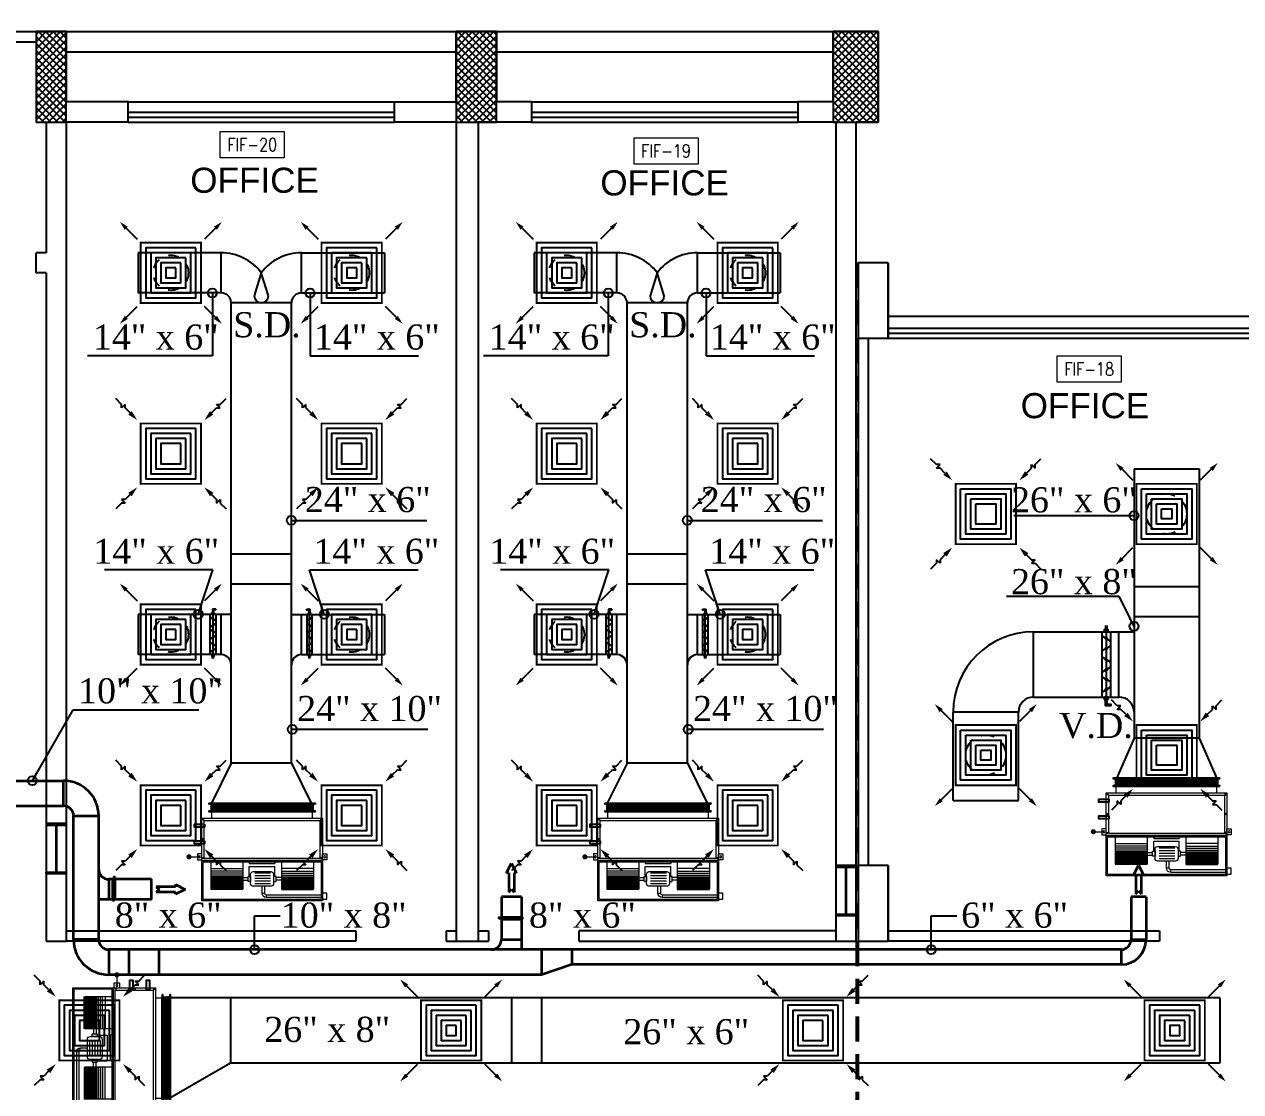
# Model space of a CAD drawing. Extents: x -432 to -365, y -145 to 173.
# Drawn here: x -423.26 to -411.16, y 74.25 to 84.88 of the extents above; entities that cross this region are included whole.
import ezdxf
from ezdxf.enums import TextEntityAlignment as Align

# ---------------------------------------------------------------- set-up
doc = ezdxf.new("R2010")
doc.units = 0
doc.header["$MEASUREMENT"] = 0
for name, pattern in [('DASHDOT', [1, 0.5, -0.25, 0, -0.25]), ('HIDDEN', [0.375, 0.25, -0.125]), ('HIDDEN-Z', [3, 2, -1])]:
    doc.linetypes.add(name, pattern=pattern)
for name, color, linetype in [('01_AC-EQUIP', 206, 'Continuous'), ('03_AC-S.DUCT', 5, 'Continuous'), ('12-AC-FL.CONN.', 2, 'Continuous'), ('A.C.VOLUM DAMPER', 2, 'Continuous'), ('COL', 2, 'Continuous'), ('COLHATCH', 5, 'Continuous'), ('column', 6, 'Continuous'), ('elev', 2, 'Continuous'), ('FASEL', 253, 'Continuous'), ('M-CH-WP-R', 40, 'HIDDEN-Z'), ('M-CH-WP-S', 142, 'Continuous'), ('M-DIFUSER', 195, 'Continuous'), ('M-DUCT-RA', 30, 'Continuous'), ('M-DUCT-SA', 5, 'Continuous'), ('M-EQBMNT', 21, 'Continuous'), ('Ties', 5, 'Continuous'), ('WALL', 4, 'Continuous'), ('WIN', 5, 'Continuous'), ('ZONE TEXT', 73, 'Continuous')]:
    doc.layers.add(name, color=color, linetype=linetype)
for name, color, linetype, lineweight in [('04-AC_F.A.DUCT', 4, 'Continuous', 35), ('A-SYMB-RMNU', 4, 'Continuous', 9), ('AC-TEXT', 15, 'Continuous', 30)]:
    doc.layers.add(name, color=color, linetype=linetype, lineweight=lineweight)
doc.styles.add('AC', font='romans.shx', dxfattribs={"height": 0.2})
doc.styles.add('ARABY', font='sosa.shx')
doc.styles.add('ROMANS-TITLE', font='ROMANS.shx', dxfattribs={"width": 0.8})
doc.dimstyles.new('IHAB', dxfattribs={"dimscale": 0, "dimtxt": 0.15, "dimasz": 0.09, "dimexe": 0.18, "dimexo": 0.0625, "dimgap": 0, "dimtad": 0, "dimtih": 1, "dimtoh": 1, "dimzin": 0, "dimdsep": 46, "dimtxsty": 'ARABY', "dimcen": 0.03, "dimse1": 1, "dimse2": 1, "dimclrd": 36, "dimclrt": 42, "dimadec": 0, "dimazin": 0, "dimtfac": 1, "dimtmove": 1, "dimatfit": 3, "dimldrblk": 'ORIGIN', "dimfxl": 1, "dimtolj": 1, "dimtzin": 0, "dimarcsym": 0})
pattern_1 = [(45, (866.5167, 342.899202), (-0.01347038418, 0.01347038418), []), (45, (866.52568, 342.899202), (-0.01347038418, 0.01347038418), [])]
pattern_2 = [(45, (858.6567, 343.319202), (-0.01347038418, 0.01347038418), []), (45, (858.66568, 343.319202), (-0.01347038418, 0.01347038418), [])]

# ---------------------------------------------------------------- blocks, each defined once
blk = doc.blocks.new('*U251')
at = {"layer": 'M-DIFUSER', "ltscale": 5, "const_width": 18}
blk.add_lwpolyline([(-300, 300), (300, 300), (300, -300), (-300, -300)], close=True, dxfattribs=at)
at = {"layer": 'M-DIFUSER', "color": 21}
for points in [[(250, 250), (-250, 250), (-250, -250), (250, -250)], [(200, 200), (-200, 200), (-200, -200), (200, -200)], [(150, 150), (-150, 150), (-150, -150), (150, -150)], [(100, 100), (-100, 100), (-100, -100), (100, -100)], [(50, 50), (-50, 50), (-50, -50), (50, -50)]]:
    blk.add_lwpolyline(points, close=True, dxfattribs=at)
at = {"layer": 'M-DUCT-SA', "color": 5, "extrusion": (-5.07059e-20, -1.19855e-17, -1)}
blk.add_line((-461, 461), (-335, 335), dxfattribs=at)
at = {"layer": 'M-DUCT-SA', "color": 5, "extrusion": (-1.19855e-17, 5.07059e-20, -1)}
blk.add_line((461, 461), (335, 335), dxfattribs=at)
at = {"layer": 'M-DUCT-SA', "color": 5, "extrusion": (1.19855e-17, -5.07059e-20, -1)}
blk.add_line((-461, -461), (-335, -335), dxfattribs=at)
at = {"layer": 'M-DUCT-SA', "color": 5, "extrusion": (5.07059e-20, 1.19855e-17, -1)}
blk.add_line((461, -461), (335, -335), dxfattribs=at)
at = {"layer": 'M-DUCT-SA', "color": 5, "extrusion": (-5.07059e-20, -1.19855e-17, -1)}
blk.add_solid([(460, 428), (429, 459), (507, 507)], dxfattribs=at)
at = {"layer": 'M-DUCT-SA', "color": 5, "extrusion": (5.07059e-20, -1.19855e-17, -1)}
blk.add_solid([(-460, 428), (-429, 459), (-507, 507)], dxfattribs=at)
at = {"layer": 'M-DUCT-SA', "color": 5, "extrusion": (1.19855e-17, -5.07059e-20, -1)}
blk.add_solid([(428, -460), (459, -429), (507, -507)], dxfattribs=at)
at = {"layer": 'M-DUCT-SA', "color": 5, "extrusion": (-1.19855e-17, -5.07059e-20, -1)}
blk.add_solid([(-428, -460), (-459, -429), (-507, -507)], dxfattribs=at)
blk = doc.blocks.new('*U254')
at = {"layer": 'M-DIFUSER', "ltscale": 5, "const_width": 18}
blk.add_lwpolyline([(-300, 300), (300, 300), (300, -300), (-300, -300)], close=True, dxfattribs=at)
at = {"layer": 'M-DIFUSER', "color": 21}
for points in [[(250, 250), (-250, 250), (-250, -250), (250, -250)], [(200, 200), (-200, 200), (-200, -200), (200, -200)], [(150, 150), (-150, 150), (-150, -150), (150, -150)], [(100, 100), (-100, 100), (-100, -100), (100, -100)]]:
    blk.add_lwpolyline(points, close=True, dxfattribs=at)
at = {"layer": 'M-DUCT-RA', "color": 30}
for p, q in [((-491, 491), (-549, 549)), ((-491, 455), (-491, 491)), ((-455, 491), (-491, 455)), ((-455, 455), (-455, 491)), ((455, 491), (491, 491)), ((491, 455), (455, 491)), ((491, 491), (549, 549)), ((-406, 406), (-455, 455)), ((406, 406), (455, 455)), ((455, 455), (491, 455)), ((-491, -455), (-455, -491)), ((-455, -455), (-491, -455)), ((-406, -406), (-455, -455)), ((406, -406), (455, -455)), ((455, -491), (491, -455)), ((455, -455), (455, -491)), ((491, -455), (491, -491)), ((-491, -491), (-549, -549)), ((-455, -491), (-491, -491)), ((491, -491), (549, -549))]:
    blk.add_line(p, q, dxfattribs=at)
for points in [[(-389, 424), (-424, 389), (-335, 335)], [(424, 389), (389, 424), (335, 335)], [(-424, -389), (-389, -424), (-335, -335)], [(389, -424), (424, -389), (335, -335)]]:
    blk.add_solid(points, dxfattribs=at)
blk = doc.blocks.new('A$C069E27EC')
at = {"layer": '01_AC-EQUIP', "color": 2, "linetype": 'Continuous'}
for p, q in [((0, 0), (0, -130)), ((1, 0.3), (0.5, -1.3)), ((1, 0.3), (1.5, -1.3)), ((2, 0.3), (1.5, -1.3)), ((2, 0.3), (2.5, -1.3)), ((3, 0.3), (2.5, -1.3)), ((3, 0.3), (3.6, -1.3)), ((4.1, 0.3), (3.6, -1.3)), ((4.1, 0.3), (4.6, -1.3)), ((5.1, 0.3), (4.6, -1.3)), ((5.1, 0.3), (5.6, -1.3)), ((6.1, 0.3), (5.6, -1.3)), ((6.1, 0.3), (6.6, -1.3)), ((7.1, 0.3), (6.6, -1.3)), ((7.1, 0.3), (7.6, -1.3)), ((8.1, 0.3), (7.6, -1.3)), ((8.1, 0.3), (8.6, -1.3)), ((9.2, 0.3), (8.6, -1.3)), ((9.2, 0.3), (9.7, -1.3)), ((1.5, -128.7), (1.5, -1.3)), ((2.5, -128.7), (2.5, -1.3)), ((3.6, -128.7), (3.6, -1.3)), ((4.6, -128.7), (4.6, -1.3)), ((5.6, -128.7), (5.6, -1.3)), ((6.6, -128.7), (6.6, -1.3)), ((7.6, -128.7), (7.6, -1.3)), ((8.6, -128.7), (8.6, -1.3)), ((1, -130.3), (0.5, -128.7)), ((1, -130.3), (1.5, -128.7)), ((2, -130.3), (1.5, -128.7)), ((2, -130.3), (2.5, -128.7)), ((3, -130.3), (2.5, -128.7)), ((3, -130.3), (3.6, -128.7)), ((4.1, -130.3), (3.6, -128.7)), ((4.1, -130.3), (4.6, -128.7)), ((5.1, -130.3), (4.6, -128.7)), ((5.1, -130.3), (5.6, -128.7)), ((6.1, -130.3), (5.6, -128.7)), ((6.1, -130.3), (6.6, -128.7)), ((7.1, -130.3), (6.6, -128.7)), ((7.1, -130.3), (7.6, -128.7)), ((8.1, -130.3), (7.6, -128.7)), ((8.1, -130.3), (8.6, -128.7)), ((9.2, -130.3), (8.6, -128.7)), ((9.2, -130.3), (9.7, -128.7))]:
    blk.add_line(p, q, dxfattribs=at)
for points in [[(0, 2.5), (0.5, 2.5), (0.5, -132.5), (0, -132.5)], [(9.7, 2.5), (10.2, 2.5), (10.2, -132.5), (9.7, -132.5)]]:
    blk.add_lwpolyline(points, close=True, dxfattribs=at)
blk = doc.blocks.new('A$C7CD32F90')
at = {"layer": '01_AC-EQUIP', "color": 1, "lineweight": 20}
for p, q in [((0.089, -0.4), (0.089, -0.116)), ((0.408, -0.116), (0.089, -0.116)), ((0.408, -0.117), (0.089, -0.117)), ((0.408, -0.119), (0.089, -0.119)), ((0.408, -0.4), (0.408, -0.116)), ((0.599, -0.074), (0.599, -0.145)), ((0.626, -0.074), (0.599, -0.074)), ((0.626, -0.074), (0.626, -0.145)), ((0.639, -0.035), (1.2, -0.035)), ((0.639, -0.061), (0.639, -0.035)), ((0.639, -0.061), (1.2, -0.061)), ((0.791, -0.4), (0.791, -0.116)), ((0.791, -0.116), (1.11, -0.116)), ((0.791, -0.117), (1.11, -0.117)), ((0.791, -0.119), (1.11, -0.119)), ((1.11, -0.4), (1.11, -0.116)), ((0.408, -0.122), (0.089, -0.122)), ((0.408, -0.125), (0.089, -0.125)), ((0.408, -0.128), (0.089, -0.128)), ((0.408, -0.132), (0.089, -0.132)), ((0.408, -0.136), (0.089, -0.136)), ((0.408, -0.141), (0.089, -0.141)), ((0.408, -0.148), (0.089, -0.148)), ((0.408, -0.155), (0.089, -0.155)), ((0.408, -0.164), (0.089, -0.164)), ((0.408, -0.173), (0.089, -0.173)), ((0.408, -0.183), (0.089, -0.183)), ((0.408, -0.193), (0.089, -0.193)), ((0.408, -0.201), (0.089, -0.201)), ((0.408, -0.209), (0.089, -0.209)), ((0.408, -0.219), (0.089, -0.219)), ((0.408, -0.229), (0.089, -0.229)), ((0.408, -0.239), (0.089, -0.239)), ((0.408, -0.204), (0.46, -0.204)), ((0.408, -0.231), (0.46, -0.231)), ((0.683, -0.168), (0.526, -0.168)), ((0.683, -0.194), (0.526, -0.194)), ((0.683, -0.221), (0.526, -0.221)), ((0.791, -0.204), (0.739, -0.204)), ((0.791, -0.231), (0.739, -0.231)), ((0.791, -0.122), (1.11, -0.122)), ((0.791, -0.125), (1.11, -0.125)), ((0.791, -0.128), (1.11, -0.128)), ((0.791, -0.132), (1.11, -0.132)), ((0.791, -0.136), (1.11, -0.136)), ((0.791, -0.141), (1.11, -0.141)), ((0.791, -0.148), (1.11, -0.148)), ((0.791, -0.155), (1.11, -0.155)), ((0.791, -0.164), (1.11, -0.164)), ((0.791, -0.173), (1.11, -0.173)), ((0.791, -0.183), (1.11, -0.183)), ((0.791, -0.193), (1.11, -0.193)), ((0.791, -0.201), (1.11, -0.201)), ((0.791, -0.209), (1.11, -0.209)), ((0.791, -0.219), (1.11, -0.219)), ((0.791, -0.229), (1.11, -0.229)), ((0.791, -0.239), (1.11, -0.239)), ((0.408, -0.255), (0.089, -0.255)), ((0.408, -0.275), (0.089, -0.275)), ((0.408, -0.295), (0.089, -0.295)), ((0.089, -0.321), (0.408, -0.321)), ((0.472, -0.243), (0.472, -0.343)), ((0.472, -0.343), (0.726, -0.343)), ((0.683, -0.248), (0.526, -0.248)), ((0.683, -0.274), (0.526, -0.274)), ((0.726, -0.243), (0.726, -0.343)), ((0.791, -0.255), (1.11, -0.255)), ((0.791, -0.275), (1.11, -0.275)), ((0.791, -0.295), (1.11, -0.295)), ((1.11, -0.321), (0.791, -0.321)), ((0.022, -0.425), (0.001, -0.425)), ((0.011, -0.418), (0.011, -0.432)), ((0.472, -0.37), (0.726, -0.37)), ((0.472, -0.4), (0.472, -0.37)), ((0.726, -0.4), (0.726, -0.37)), ((1.178, -0.425), (1.199, -0.425)), ((1.189, -0.418), (1.189, -0.432)), ((0.022, -0.615), (0.001, -0.615)), ((0.011, -0.608), (0.011, -0.622)), ((1.178, -0.615), (1.199, -0.615)), ((1.189, -0.608), (1.189, -0.622)), ((0.022, -0.81), (0.001, -0.81)), ((0.011, -0.803), (0.011, -0.817)), ((0.1, -0.824), (0.1, -0.89)), ((1.1, -0.824), (1.1, -0.89)), ((1.178, -0.81), (1.199, -0.81)), ((1.189, -0.803), (1.189, -0.817))]:
    blk.add_line(p, q, dxfattribs=at)
at = {"layer": '01_AC-EQUIP', "color": 1, "linetype": 'DASHDOT', "lineweight": 20}
for p, q in [((0.408, -0.193), (0.089, -0.193)), ((0.791, -0.193), (1.11, -0.193))]:
    blk.add_line(p, q, dxfattribs=at)
at = {"layer": '01_AC-EQUIP', "color": 4, "lineweight": 20}
blk.add_line((-0.128, -0.438), (-0.023, -0.438), dxfattribs=at)
at = {"layer": '01_AC-EQUIP', "color": 1, "lineweight": 20}
for points in [[(0, -0.4), (1.2, -0.4), (1.2, 0), (0, 0)], [(0.012, -0.388), (1.188, -0.388), (1.188, -0.012), (0.012, -0.012)], [(1.244, -0.076), (1.2, -0.076), (1.2, -0.016), (1.244, -0.016)], [(0.485, -0.193), (0.46, -0.193), (0.46, -0.243), (0.485, -0.243)], [(0.714, -0.193), (0.739, -0.193), (0.739, -0.243), (0.714, -0.243)], [(-0.044, -0.407), (0, -0.407), (0, -0.467), (-0.044, -0.467)], [(1.2, -0.4), (0, -0.4), (0, -0.824), (1.2, -0.824)], [(1.175, -0.42), (0.024, -0.42), (0.024, -0.8), (1.175, -0.8)], [(1.244, -0.407), (1.2, -0.407), (1.2, -0.467), (1.244, -0.467)]]:
    blk.add_lwpolyline(points, close=True, dxfattribs=at)
blk.add_lwpolyline([(0.687, -0.145), (0.511, -0.145, 0.414214), (0.485, -0.171), (0.485, -0.264, 0.414214), (0.511, -0.291), (0.687, -0.291, 0.414214), (0.714, -0.264), (0.714, -0.171, 0.414214)], format="xyb", close=True, dxfattribs=at)
at = {"layer": '01_AC-EQUIP', "color": 4, "lineweight": 20, "const_width": 0.0252}
blk.add_lwpolyline([(-0.126, -0.45, 1), (-0.131, -0.425, 1)], format="xyb", close=True, dxfattribs=at)
at = {"layer": '01_AC-EQUIP', "color": 1, "lineweight": 20}
for centre in [(-0.023, -0.438), (1.223, -0.438)]:
    blk.add_circle(centre, 0.00932, dxfattribs=at)
for radius in [0.0399, 0.0133]:
    blk.add_arc((0.639, -0.074), radius, 90.0006, 180.0006, dxfattribs=at)
at = {"layer": '01_AC-EQUIP', "color": 1, "lineweight": 20, "extrusion": (0, 0, -1)}
for centre, major_axis, start_param, end_param in [((0.011, -0.425), (-0.00827, 0), -1.570796, 4.712389), ((0.011, -0.425), (-0.0047, 0), 3.141593, 9.424778), ((0.011, -0.615), (-0.00827, 0), -1.570796, 4.712389), ((0.011, -0.615), (-0.0047, 0), 3.141593, 9.424778), ((0.011, -0.81), (-0.00827, 0), -1.570796, 4.712389), ((0.011, -0.81), (-0.0047, 0), 3.141593, 9.424778)]:
    blk.add_ellipse(centre, major_axis=major_axis, ratio=0.646018, start_param=start_param, end_param=end_param, dxfattribs=at)
at = {"layer": '01_AC-EQUIP', "color": 1, "lineweight": 20}
for centre, major_axis, start_param, end_param in [((1.189, -0.425), (0.00827, 0), -1.570796, 4.712389), ((1.189, -0.425), (0.0047, 0), 3.141593, 9.424778), ((1.189, -0.615), (0.00827, 0), -1.570796, 4.712389), ((1.189, -0.615), (0.0047, 0), 3.141593, 9.424778), ((1.189, -0.81), (0.00827, 0), -1.570796, 4.712389), ((1.189, -0.81), (0.0047, 0), 3.141593, 9.424778)]:
    blk.add_ellipse(centre, major_axis=major_axis, ratio=0.646018, start_param=start_param, end_param=end_param, dxfattribs=at)
at = {"layer": 'M-CH-WP-R', "color": 6, "linetype": 'ByBlock', "ltscale": 1.5}
blk.add_lwpolyline([(0.025, -0.762), (0.025, -0.732), (-0.075, -0.732), (-0.075, -0.762)], close=True, dxfattribs=at)
at = {"layer": 'M-CH-WP-S', "color": 5, "linetype": 'ByBlock', "ltscale": 1.5}
blk.add_lwpolyline([(0.025, -0.597), (0.025, -0.567), (-0.075, -0.567), (-0.075, -0.597)], close=True, dxfattribs=at)
at = {"layer": 'M-EQBMNT', "color": 21, "linetype": 'ByBlock', "ltscale": 1.5}
for p, q in [((0.408, -0.116), (0.089, -0.116)), ((0.791, -0.116), (1.11, -0.116))]:
    blk.add_line(p, q, dxfattribs=at)
at = {"layer": '01_AC-EQUIP', "color": 1, "lineweight": 20, "xscale": 0.00784765227677817, "yscale": 0.00784765227677817, "zscale": 0.00784765227677817, "rotation": 270}
blk.add_blockref('A$C069E27EC', (1.11, -0.89), dxfattribs=at)
blk = doc.blocks.new('A$C180A56EA')
at = {"layer": 'A.C.VOLUM DAMPER'}
h = blk.add_hatch(dxfattribs=at)
h.set_pattern_fill('ANSI31', color=256, scale=0.001, style=0)
h.set_pattern_definition([(45, (129.5106855, -230.48025158), (-8.838834765e-05, 8.838834765e-05), [])])
h.paths.add_polyline_path([(0.0459, 0.0039), (0.0459, 0.0065), (0.0401, 0.0065), (0.0401, -0.0027), (0.0459, -0.0027), (0.0459, 0), (0.0603, 0), (0.0603, 0.0128), (0.057, 0.0128), (0.057, 0.0039)])
for p, q in [((-0.1242, 0.0032), (-0.1161, 0.0032)), ((-0.1161, 0.0004), (-0.119, 0.0032)), ((-0.1185, 0), (-0.1161, 0.0024)), ((-0.1161, 0.0015), (-0.1179, 0.0032)), ((-0.1174, 0), (-0.1161, 0.0013)), ((-0.1161, 0.0026), (-0.1168, 0.0032)), ((-0.1163, 0), (-0.1161, 0.0001)), ((-0.1161, 0.0001), (-0.1104, 0.0058)), ((-0.1161, 0.0013), (-0.1116, 0.0058)), ((-0.1161, 0.0024), (-0.1127, 0.0058)), ((-0.1161, -0.0026), (-0.1161, 0.0058)), ((-0.1161, 0.0035), (-0.1138, 0.0058)), ((-0.1161, 0.0058), (-0.1099, 0.0058)), ((-0.1161, 0.0057), (-0.116, 0.0058)), ((-0.1161, 0.0046), (-0.1149, 0.0058)), ((-0.1161, -0.001), (-0.1099, 0.0053)), ((-0.1099, -0.0014), (-0.1161, 0.0048)), ((-0.1161, -0.0021), (-0.1099, 0.0042)), ((-0.1099, -0.0026), (-0.1161, 0.0037)), ((-0.1109, -0.0026), (-0.1161, 0.0026)), ((-0.112, -0.0026), (-0.1161, 0.0015)), ((-0.1131, -0.0026), (-0.1161, 0.0004)), ((-0.1099, -0.0003), (-0.116, 0.0058)), ((-0.1156, -0.0026), (-0.1099, 0.0031)), ((-0.1099, 0.0008), (-0.1149, 0.0058)), ((-0.1145, -0.0026), (-0.1099, 0.002)), ((-0.1099, 0.0019), (-0.1138, 0.0058)), ((-0.1134, -0.0026), (-0.1099, 0.0009)), ((-0.1128, 0.0019), (0.0401, 0.0019)), ((-0.1099, 0.003), (-0.1127, 0.0058)), ((-0.1099, 0.0041), (-0.1116, 0.0058)), ((-0.1099, 0.0052), (-0.1105, 0.0058)), ((0.0401, 0.0121), (-0.1099, 0.0121)), ((-0.0882, 0.0113), (-0.0994, -0.0075)), ((-0.0768, 0.0113), (-0.0656, -0.0075)), ((-0.0402, 0.0113), (-0.0514, -0.0075)), ((-0.0284, 0.0113), (-0.0173, -0.0075)), ((0.0056, 0.0113), (-0.0056, -0.0075)), ((0.0174, 0.0113), (0.0286, -0.0075)), ((0.0459, 0.0065), (0.0401, 0.0065)), ((0.0401, 0.0065), (0.0401, -0.0027)), ((0.0459, 0.0039), (0.0459, 0.0065)), ((0.057, 0.0039), (0.0459, 0.0039)), ((0.0603, 0.0128), (0.057, 0.0128)), ((0.057, 0.0128), (0.057, 0.0039)), ((0.0603, 0.0128), (0.0603, 0)), ((-0.1242, 0), (-0.1161, 0)), ((-0.1142, -0.0026), (-0.1161, -0.0007)), ((-0.1153, -0.0026), (-0.1161, -0.0018)), ((-0.1099, -0.0026), (-0.1161, -0.0026)), ((-0.1123, -0.0026), (-0.1099, -0.0003)), ((-0.1111, -0.0026), (-0.1099, -0.0014)), ((-0.11, -0.0026), (-0.1099, -0.0025)), ((-0.1099, -0.0083), (0.0401, -0.0083)), ((0.0401, -0.0027), (0.0459, -0.0027)), ((0.0603, 0), (0.0459, 0)), ((0.0459, -0.0027), (0.0459, 0))]:
    blk.add_line(p, q, dxfattribs=at)
at = {"layer": 'A.C.VOLUM DAMPER', "extrusion": (0, 0, -1)}
for centre, major_axis, start_param, end_param in [((-0.0938, 0.0019), (0.00135, 0.00135), 3.926991, 7.068583), ((-0.0938, 0.0019), (-0.00135, 0.00135), 2.356195, 5.497787), ((-0.0712, 0.0019), (0.00135, 0.00135), 3.926991, 7.068583), ((-0.0712, 0.0019), (-0.00135, 0.00135), 2.356195, 5.497787), ((-0.0458, 0.0019), (0.00135, 0.00135), 3.926991, 7.068583), ((-0.0458, 0.0019), (-0.00135, 0.00135), 2.356195, 5.497787), ((-0.0228, 0.0019), (0.00135, 0.00135), 3.926991, 7.068583), ((-0.0228, 0.0019), (-0.00135, 0.00135), 2.356194, 5.497787), ((0, 0.0019), (0.00135, 0.00135), 3.926991, 7.068583), ((0, 0.0019), (0.00135, 0.00135), 0.785398, 3.926991), ((0.023, 0.0019), (0.00135, 0.00135), 3.926991, 7.068583), ((0.023, 0.0019), (-0.00135, 0.00135), 2.356195, 5.497787)]:
    blk.add_ellipse(centre, major_axis=major_axis, ratio=1, start_param=start_param, end_param=end_param, dxfattribs=at)
blk = doc.blocks.new('A$C4397250F')
at = {"layer": '04-AC_F.A.DUCT'}
for p, q in [((0, 0), (-0.0241, -0.0482)), ((-0.0241, -0.0482), (-0.0132, -0.0482)), ((-0.0132, -0.0482), (-0.0132, -0.1443)), ((0.0241, -0.0482), (0, 0)), ((0.0132, -0.0482), (0.0241, -0.0482)), ((0.0132, -0.0482), (0.0132, -0.1443)), ((0, -0.1288), (-0.0132, -0.1443)), ((0.0132, -0.1443), (0, -0.1288))]:
    blk.add_line(p, q, dxfattribs=at)
blk = doc.blocks.new('A-ROOM')
at = {"layer": 'A-SYMB-RMNU'}
blk.add_lwpolyline([(-425, 175), (425, 175), (425, -175), (-425, -175)], close=True, dxfattribs=at)
at = {"layer": 'A-SYMB-RMNU', "style": 'ROMANS-TITLE', "width": 0.8}
blk.add_attdef('ROOM-NO', text='', height=175, dxfattribs=at).set_placement((0, 0), align=Align.MIDDLE)

msp = doc.modelspace()

# ---------------------------------------------------------------- hatches: boundary and pattern name
at = {"layer": 'COLHATCH', "linetype": 'Continuous'}
h = msp.add_hatch(dxfattribs=at)
h.set_pattern_fill('_USER', color=252, scale=0.05, angle=45, style=0, double=1, pattern_type=0)
h.set_pattern_definition([(45, (-202.924395, -132.77691), (-0.035355339, 0.035355339), []), (135, (-202.924395, -132.77691), (-0.035355339, -0.035355339), [])])
h.paths.add_polyline_path([(-382.484, 84.803), (-382.784, 84.803), (-382.784, 83.903), (-382.484, 83.903)])
h.paths.add_polyline_path([(-380.484, 84.803), (-381.284, 84.803), (-381.284, 84.503), (-380.484, 84.503)])
h.paths.add_polyline_path([(-380.684, 79.223), (-381.484, 79.223), (-381.484, 78.923), (-380.684, 78.923)])
h.paths.add_polyline_path([(-378.134, 79.223), (-378.934, 79.223), (-378.934, 78.923), (-378.134, 78.923)])
h.paths.add_polyline_path([(-378.534, 82.803), (-378.834, 82.803), (-378.834, 82.203), (-378.534, 82.203)])
h.paths.add_polyline_path([(-380.392, 67.953), (-381.492, 67.953), (-381.492, 67.653), (-380.639, 67.653, -0.011587), (-380.655, 66.967), (-380.405, 66.957, 0.01656)])
h.paths.add_polyline_path([(-380.586, 65.223), (-380.84, 65.223, -0.040808), (-381.428, 62.884), (-381.192, 62.803, 0.04151)])
h.paths.add_polyline_path([(-382.484, 65.823), (-382.784, 65.823), (-382.784, 64.923), (-382.484, 64.923)])
h.paths.add_polyline_path([(-386.614, 65.823), (-387.014, 65.823), (-387.014, 64.923), (-386.614, 64.923)])
h.paths.add_polyline_path([(-390.414, 65.823), (-390.864, 65.823), (-390.864, 64.923), (-390.414, 64.923)])
h.paths.add_polyline_path([(-390.664, 64.003), (-390.964, 64.003), (-390.964, 63.103), (-390.664, 63.103)])
h.paths.add_polyline_path([(-398.664, 65.823), (-398.964, 65.823), (-398.964, 64.923), (-398.664, 64.923)])
h.paths.add_polyline_path([(-398.664, 64.003), (-398.964, 64.003), (-398.964, 63.103), (-398.664, 63.103)])
h.paths.add_polyline_path([(-398.664, 83.653), (-398.964, 83.653), (-398.964, 83.053), (-398.664, 83.053)])
h.paths.add_polyline_path([(-390.414, 84.803), (-390.864, 84.803), (-390.864, 83.903), (-390.414, 83.903)])
h.paths.add_polyline_path([(-398.664, 87.003), (-398.964, 87.003), (-398.964, 86.403), (-398.664, 86.403)])
h.paths.add_polyline_path([(-400.014, 84.803), (-405.714, 84.803), (-405.714, 83.053), (-405.414, 83.053), (-405.414, 84.503), (-400.314, 84.503), (-400.314, 83.053), (-400.014, 83.053)])
h.paths.add_polyline_path([(-405.414, 87.003), (-405.714, 87.003), (-405.714, 86.403), (-405.414, 86.403)])
h.paths.add_polyline_path([(-414.764, 84.803), (-415.214, 84.803), (-415.214, 83.903), (-414.764, 83.903)])
h.paths.add_polyline_path([(-418.564, 84.803), (-418.964, 84.803), (-418.964, 83.903), (-418.564, 83.903)])
h.paths.add_polyline_path([(-422.844, 84.803), (-423.144, 84.803), (-423.144, 83.903), (-422.844, 83.903)])
h.paths.add_polyline_path([(-424.344, 84.803), (-425.144, 84.803), (-425.144, 84.503), (-424.344, 84.503)])
h.paths.add_polyline_path([(-426.794, 82.803), (-427.094, 82.803), (-427.094, 82.203), (-426.794, 82.203)])
h.paths.add_polyline_path([(-424.144, 79.223), (-424.944, 79.223), (-424.944, 78.923), (-424.144, 78.923)])
h.paths.add_polyline_path([(-426.694, 79.223), (-427.494, 79.223), (-427.494, 78.923), (-426.694, 78.923)])
h.paths.add_polyline_path([(-426.694, 74.223), (-427.494, 74.223), (-427.494, 73.923), (-426.694, 73.923)])
h.paths.add_polyline_path([(-424.144, 74.173), (-425.044, 74.173), (-425.044, 73.923), (-424.144, 73.923)])
h.paths.add_polyline_path([(-424.137, 67.953), (-425.237, 67.953, 0.01656), (-425.224, 66.957), (-424.974, 66.967, -0.011587), (-424.99, 67.653), (-424.137, 67.653)])
h.paths.add_polyline_path([(-424.789, 65.223), (-425.042, 65.223, 0.04151), (-424.437, 62.803), (-424.2, 62.884, -0.040808)])
h.paths.add_polyline_path([(-422.844, 65.823), (-423.144, 65.823), (-423.144, 64.923), (-422.844, 64.923)])
h.paths.add_polyline_path([(-418.614, 65.823), (-419.014, 65.823), (-419.014, 64.923), (-418.614, 64.923)])
h.paths.add_polyline_path([(-414.764, 65.823), (-415.214, 65.823), (-415.214, 64.923), (-414.764, 64.923)])
h.paths.add_polyline_path([(-414.664, 64.003), (-414.964, 64.003), (-414.964, 63.103), (-414.664, 63.103)])
h.paths.add_polyline_path([(-406.664, 65.823), (-406.964, 65.823), (-406.964, 64.923), (-406.664, 64.923)])
h.paths.add_polyline_path([(-406.664, 64.003), (-406.964, 64.003), (-406.964, 63.103), (-406.664, 63.103)])
at = {"layer": 'Ties'}
h = msp.add_hatch(dxfattribs=at)
h.set_pattern_fill('ANSI32', color=256, scale=0.002, style=0)
h.set_pattern_definition(pattern_2)
h.paths.add_polyline_path([(-422.844, 76.923), (-423.044, 76.923), (-423.044, 76.907), (-422.844, 76.907)])
h = msp.add_hatch(dxfattribs=at)
h.set_pattern_fill('ANSI32', color=256, scale=0.002, style=0)
h.set_pattern_definition(pattern_2)
h.paths.add_polyline_path([(-422.939, 76.907), (-422.949, 76.907), (-422.949, 76.439), (-422.939, 76.439)])
h = msp.add_hatch(dxfattribs=at)
h.set_pattern_fill('ANSI32', color=256, scale=0.002, style=0)
h.set_pattern_definition(pattern_1)
h.paths.add_polyline_path([(-414.984, 76.503), (-415.184, 76.503), (-415.184, 76.487), (-414.984, 76.487)])
h = msp.add_hatch(dxfattribs=at)
h.set_pattern_fill('ANSI32', color=256, scale=0.002, style=0)
h.set_pattern_definition(pattern_2)
h.paths.add_polyline_path([(-422.844, 76.439), (-423.044, 76.439), (-423.044, 76.423), (-422.844, 76.423)])
h = msp.add_hatch(dxfattribs=at)
h.set_pattern_fill('ANSI32', color=256, scale=0.002, style=0)
h.set_pattern_definition(pattern_1)
h.paths.add_polyline_path([(-415.079, 76.487), (-415.089, 76.487), (-415.089, 76.019), (-415.079, 76.019)])
h = msp.add_hatch(dxfattribs=at)
h.set_pattern_fill('ANSI32', color=256, scale=0.002, style=0)
h.set_pattern_definition(pattern_1)
h.paths.add_polyline_path([(-414.984, 76.019), (-415.184, 76.019), (-415.184, 76.003), (-414.984, 76.003)])

# ---------------------------------------------------------------- linework, layer by layer
at = {"layer": '03_AC-S.DUCT', "linetype": 'Continuous'}
for p, q in [((-421.304, 82.603), (-422.129, 82.603)), ((-422.129, 82.603), (-422.129, 82.203)), ((-421.304, 82.203), (-421.304, 82.603)), ((-420.504, 82.203), (-420.504, 82.603)), ((-420.504, 82.603), (-419.679, 82.603)), ((-420.504, 82.203), (-420.504, 82.603)), ((-419.679, 82.603), (-419.679, 82.203)), ((-417.364, 82.603), (-418.189, 82.603)), ((-418.189, 82.603), (-418.189, 82.203)), ((-417.364, 82.203), (-417.364, 82.603)), ((-416.564, 82.203), (-416.564, 82.603)), ((-416.564, 82.603), (-415.739, 82.603)), ((-416.564, 82.203), (-416.564, 82.603)), ((-415.739, 82.603), (-415.739, 82.203)), ((-421.304, 82.203), (-422.129, 82.203)), ((-420.504, 82.203), (-419.679, 82.203)), ((-417.364, 82.203), (-418.189, 82.203)), ((-416.564, 82.203), (-415.739, 82.203)), ((-421.204, 77.523), (-421.204, 82.103)), ((-420.604, 82.103), (-421.204, 82.103)), ((-420.604, 77.523), (-420.604, 82.103)), ((-417.264, 77.523), (-417.264, 82.103)), ((-416.664, 82.103), (-417.264, 82.103)), ((-416.664, 77.523), (-416.664, 82.103)), ((-412.219, 80.453), (-412.219, 77.773)), ((-412.219, 80.453), (-411.569, 80.453)), ((-411.569, 80.453), (-411.569, 77.773)), ((-420.604, 79.603), (-421.204, 79.603)), ((-416.664, 79.603), (-417.264, 79.603)), ((-420.604, 79.303), (-421.204, 79.303)), ((-416.664, 79.303), (-417.264, 79.303)), ((-412.219, 79.281), (-411.569, 79.281)), ((-421.204, 79.003), (-422.129, 79.003)), ((-422.129, 79.003), (-422.129, 78.603)), ((-421.304, 78.603), (-421.304, 79.003)), ((-420.604, 79.003), (-419.679, 79.003)), ((-420.504, 78.603), (-420.504, 79.003)), ((-419.679, 79.003), (-419.679, 78.603)), ((-417.264, 79.003), (-418.189, 79.003)), ((-418.189, 79.003), (-418.189, 78.603)), ((-417.364, 78.603), (-417.364, 79.003)), ((-416.664, 79.003), (-415.739, 79.003)), ((-416.564, 78.603), (-416.564, 79.003)), ((-415.739, 79.003), (-415.739, 78.603)), ((-412.219, 78.981), (-411.569, 78.981)), ((-413.219, 78.831), (-412.219, 78.831)), ((-413.219, 78.181), (-413.219, 78.831)), ((-412.369, 78.181), (-412.369, 78.831)), ((-421.304, 78.603), (-422.129, 78.603)), ((-420.504, 78.603), (-419.679, 78.603)), ((-417.364, 78.603), (-418.189, 78.603)), ((-416.564, 78.603), (-415.739, 78.603)), ((-413.219, 78.181), (-412.369, 78.181)), ((-414.019, 77.153), (-414.019, 78.031)), ((-413.369, 78.031), (-414.019, 78.031)), ((-413.369, 77.153), (-413.369, 78.031)), ((-412.219, 77.773), (-412.394, 77.369)), ((-411.569, 77.773), (-412.219, 77.773)), ((-411.569, 77.773), (-411.394, 77.369)), ((-421.204, 77.523), (-421.404, 77.119)), ((-420.604, 77.523), (-421.204, 77.523)), ((-420.604, 77.523), (-420.404, 77.119)), ((-417.264, 77.523), (-417.464, 77.119)), ((-416.664, 77.523), (-417.264, 77.523)), ((-416.664, 77.523), (-416.464, 77.119)), ((-414.019, 77.153), (-413.369, 77.153)), ((-411.364, 75.188), (-421.813, 75.188)), ((-421.209, 75.188), (-421.209, 74.538)), ((-418.414, 75.183), (-418.414, 74.533)), ((-418.114, 75.183), (-418.114, 74.533)), ((-411.364, 75.188), (-411.364, 74.538)), ((-421.209, 74.538), (-421.813, 74.188)), ((-411.364, 74.538), (-421.209, 74.538))]:
    msp.add_line(p, q, dxfattribs=at)
for centre, radius, start, end in [((-421.304, 82.103), 0.5, 36.8699, 90), ((-420.504, 82.103), 0.5, 90, 143.1301), ((-417.364, 82.103), 0.5, 36.8699, 90), ((-416.564, 82.103), 0.5, 90, 143.1301), ((-421.304, 82.103), 0.1, 0, 90), ((-420.504, 82.103), 0.1, 90, 180), ((-417.364, 82.103), 0.1, 0, 90), ((-416.564, 82.103), 0.1, 90, 180), ((-413.219, 78.031), 0.8, 90, 180), ((-421.304, 78.503), 0.1, 0, 90), ((-420.504, 78.503), 0.1, 90, 180), ((-417.364, 78.503), 0.1, 0, 90), ((-416.564, 78.503), 0.1, 90, 180), ((-413.219, 78.031), 0.15, 90, 180), ((-412.369, 78.031), 0.15, 0, 90)]:
    msp.add_arc(centre, radius, start, end, dxfattribs=at)
at = {"layer": '04-AC_F.A.DUCT', "linetype": 'Continuous'}
for p, q in [((-424.319, 77.348), (-422.872, 77.348)), ((-422.872, 77.098), (-422.872, 77.348)), ((-424.319, 77.098), (-422.872, 77.098)), ((-422.772, 75.768), (-422.772, 76.998)), ((-422.772, 76.998), (-422.522, 76.998)), ((-422.522, 75.768), (-422.522, 76.998)), ((-421.997, 76.367), (-422.422, 76.367)), ((-422.422, 76.367), (-422.422, 76.167)), ((-421.997, 76.167), (-421.997, 76.367)), ((-421.997, 76.167), (-422.522, 76.167)), ((-418.514, 76.193), (-418.514, 75.768)), ((-418.314, 76.193), (-418.514, 76.193)), ((-418.314, 76.193), (-418.314, 75.668)), ((-412.248, 76.193), (-412.248, 75.768)), ((-412.098, 76.193), (-412.248, 76.193)), ((-412.098, 76.193), (-412.098, 75.768)), ((-422.522, 75.768), (-422.772, 75.768)), ((-412.348, 75.668), (-422.422, 75.668)), ((-422.422, 75.668), (-422.422, 75.418)), ((-422.222, 75.668), (-422.222, 75.418)), ((-421.922, 75.668), (-421.922, 75.418)), ((-418.514, 75.768), (-418.314, 75.768)), ((-418.114, 75.668), (-418.114, 75.418)), ((-417.814, 75.668), (-417.814, 75.518)), ((-412.348, 75.668), (-412.348, 75.518)), ((-412.248, 75.768), (-412.098, 75.768)), ((-418.114, 75.418), (-422.422, 75.418)), ((-417.814, 75.518), (-418.114, 75.418)), ((-412.348, 75.518), (-417.814, 75.518))]:
    msp.add_line(p, q, dxfattribs=at)
for centre, radius, start, end in [((-422.872, 76.998), 0.35, 0, 90), ((-422.872, 76.998), 0.1, 0, 90), ((-422.422, 76.467), 0.1, 180, 270), ((-422.422, 75.768), 0.35, 180, 270), ((-422.422, 75.768), 0.1, 180, 270), ((-418.614, 75.768), 0.1, 270, 0), ((-412.348, 75.768), 0.1, 270, 0), ((-412.348, 75.768), 0.25, 270, 0)]:
    msp.add_arc(centre, radius, start, end, dxfattribs=at)
at = {"layer": '12-AC-FL.CONN.', "linetype": 'HIDDEN', "ltscale": 0.25}
for centre in [(-421.804, 82.403), (-420.004, 82.403), (-417.864, 82.403), (-416.064, 82.403), (-421.804, 78.803), (-420.004, 78.803), (-417.864, 78.803), (-416.064, 78.803)]:
    msp.add_circle(centre, 0.175, dxfattribs=at)
at = {"layer": '12-AC-FL.CONN.', "linetype": 'HIDDEN', "ltscale": 0.5}
for centre in [(-411.894, 80.003), (-413.694, 77.603)]:
    msp.add_circle(centre, 0.2, dxfattribs=at)
at = {"layer": 'A.C.VOLUM DAMPER'}
for p, q in [((-420.904, 82.403), (-420.975, 82.174)), ((-420.833, 82.174), (-420.904, 82.403)), ((-416.964, 82.403), (-417.035, 82.174)), ((-416.893, 82.174), (-416.964, 82.403))]:
    msp.add_line(p, q, dxfattribs=at)
for centre in [(-420.904, 82.174), (-416.964, 82.174)]:
    msp.add_arc(centre, 0.071, 180, 0, dxfattribs=at)
at = {"layer": 'COL', "linetype": 'Continuous'}
for points in [[(-414.664, 82.503), (-414.964, 82.503), (-414.964, 81.753), (-414.664, 81.753)], [(-414.664, 76.503), (-414.964, 76.503), (-414.964, 75.753), (-414.664, 75.753)]]:
    msp.add_lwpolyline(points, close=True, dxfattribs=at)
at = {"layer": 'column', "color": 252}
for points in [[(-423.144, 83.903), (-422.844, 83.903), (-422.844, 84.803), (-423.144, 84.803)], [(-418.964, 83.903), (-418.564, 83.903), (-418.564, 84.803), (-418.964, 84.803)], [(-415.214, 83.903), (-414.764, 83.903), (-414.764, 84.803), (-415.214, 84.803)]]:
    msp.add_lwpolyline(points, close=True, dxfattribs=at)
at = {"layer": 'elev', "color": 252}
for p, q in [((-422.844, 84.803), (-418.964, 84.803)), ((-418.564, 84.803), (-415.214, 84.803)), ((-422.844, 84.603), (-418.964, 84.603)), ((-418.564, 84.603), (-415.214, 84.603))]:
    msp.add_line(p, q, dxfattribs=at)
at = {"layer": 'FASEL', "linetype": 'HIDDEN'}
for points in [[(-414.984, 82.503), (-414.984, 67.203), (-414.644, 67.203), (-414.644, 67.733), (-410.984, 67.733), (-410.984, 67.203), (-410.644, 67.203), (-410.644, 67.733), (-406.984, 67.733), (-406.984, 67.203), (-406.644, 67.203), (-406.644, 67.733), (-401.984, 67.733), (-401.984, 67.203), (-401.644, 67.203), (-401.644, 67.733), (-398.984, 67.733), (-398.984, 67.203), (-398.644, 67.203), (-398.644, 67.733), (-394.984, 67.733)], [(-414.964, 82.503), (-414.964, 67.223), (-414.664, 67.223), (-414.664, 67.753), (-410.964, 67.753), (-410.964, 67.223), (-410.664, 67.223), (-410.664, 67.753), (-406.964, 67.753), (-406.964, 67.223), (-406.664, 67.223), (-406.664, 67.753), (-401.964, 67.753), (-401.964, 67.223), (-401.664, 67.223), (-401.664, 67.753), (-398.964, 67.753), (-398.964, 67.223), (-398.664, 67.223), (-398.664, 67.753), (-394.964, 67.753)]]:
    msp.add_lwpolyline(points, dxfattribs=at)
at = {"layer": 'Ties'}
for points in [[(-423.044, 76.907), (-422.844, 76.907), (-422.844, 76.923), (-423.044, 76.923)], [(-415.184, 76.487), (-414.984, 76.487), (-414.984, 76.503), (-415.184, 76.503)], [(-423.044, 76.439), (-422.844, 76.439), (-422.844, 76.423), (-423.044, 76.423)], [(-415.184, 76.019), (-414.984, 76.019), (-414.984, 76.003), (-415.184, 76.003)]]:
    msp.add_lwpolyline(points, close=True, dxfattribs=at)
for points in [[(-422.949, 76.907), (-422.949, 76.439)], [(-422.939, 76.439), (-422.939, 76.907)], [(-415.089, 76.487), (-415.089, 76.019)], [(-415.079, 76.019), (-415.079, 76.487)]]:
    msp.add_lwpolyline(points, dxfattribs=at)
at = {"layer": 'WALL', "color": 252, "linetype": 'Continuous'}
for p, q in [((-423.444, 84.803), (-422.844, 84.803)), ((-423.144, 84.803), (-422.844, 84.803)), ((-422.844, 84.803), (-422.844, 84.103)), ((-418.964, 84.103), (-418.964, 84.803)), ((-418.964, 84.803), (-418.564, 84.803)), ((-418.564, 84.803), (-418.564, 84.103)), ((-415.214, 84.103), (-415.214, 84.803)), ((-415.214, 84.803), (-414.764, 84.803)), ((-414.764, 84.803), (-414.764, 83.903)), ((-423.444, 84.703), (-423.144, 84.703)), ((-423.144, 84.703), (-423.144, 83.903)), ((-422.229, 84.103), (-422.844, 84.103)), ((-422.229, 83.903), (-422.229, 84.103)), ((-419.579, 83.903), (-419.579, 84.103)), ((-419.579, 84.103), (-418.964, 84.103)), ((-418.214, 84.103), (-418.564, 84.103)), ((-418.214, 84.103), (-418.214, 83.903)), ((-415.564, 84.103), (-415.564, 83.903)), ((-415.214, 84.103), (-415.564, 84.103)), ((-423.144, 83.903), (-423.044, 83.903)), ((-423.044, 83.903), (-423.044, 82.603)), ((-422.844, 83.903), (-422.844, 75.753)), ((-422.229, 83.903), (-422.844, 83.903)), ((-418.964, 83.903), (-419.579, 83.903)), ((-418.964, 83.903), (-418.964, 75.753)), ((-418.744, 83.903), (-418.744, 75.753)), ((-418.214, 83.903), (-418.744, 83.903)), ((-415.184, 83.903), (-415.564, 83.903)), ((-415.184, 75.753), (-415.184, 83.903)), ((-414.984, 75.753), (-414.984, 83.903)), ((-414.764, 83.903), (-414.984, 83.903)), ((-423.044, 82.603), (-423.144, 82.603)), ((-423.144, 82.403), (-423.144, 82.603)), ((-414.664, 82.503), (-414.964, 82.503)), ((-414.964, 82.503), (-414.964, 75.753)), ((-414.664, 82.503), (-414.664, 81.753)), ((-423.044, 82.403), (-423.144, 82.403)), ((-423.044, 82.403), (-423.044, 75.753)), ((-422.844, 81.753), (-422.844, 81.753)), ((-414.864, 81.753), (-414.664, 81.753)), ((-414.864, 81.753), (-414.864, 76.503)), ((-418.964, 76.503), (-418.964, 76.503)), ((-418.744, 76.503), (-418.744, 76.503)), ((-414.664, 76.503), (-414.864, 76.503)), ((-414.664, 76.503), (-414.664, 75.753)), ((-423.044, 75.753), (-422.844, 75.753)), ((-418.964, 75.753), (-418.744, 75.753)), ((-418.964, 75.753), (-418.744, 75.753)), ((-415.184, 75.753), (-414.984, 75.753)), ((-414.964, 75.753), (-414.664, 75.753))]:
    msp.add_line(p, q, dxfattribs=at)
at = {"layer": 'WIN', "color": 252}
for p, q in [((-422.229, 84.103), (-419.579, 84.103)), ((-418.214, 84.103), (-415.564, 84.103)), ((-422.229, 84.003), (-419.579, 84.003)), ((-422.229, 83.953), (-419.579, 83.953)), ((-422.229, 83.903), (-419.579, 83.903)), ((-418.214, 84.003), (-415.564, 84.003)), ((-418.214, 83.953), (-415.564, 83.953)), ((-418.214, 83.903), (-415.564, 83.903)), ((-414.664, 81.973), (-410.964, 81.973)), ((-414.664, 81.853), (-410.964, 81.853)), ((-414.664, 81.803), (-410.964, 81.803)), ((-414.664, 81.753), (-410.964, 81.753)), ((-422.844, 75.853), (-419.964, 75.853)), ((-419.964, 75.853), (-419.964, 75.753)), ((-419.064, 75.853), (-419.064, 75.753)), ((-419.064, 75.853), (-418.964, 75.853)), ((-418.744, 75.853), (-418.644, 75.853)), ((-418.644, 75.853), (-418.644, 75.753)), ((-417.744, 75.853), (-417.744, 75.753)), ((-415.184, 75.853), (-417.744, 75.853)), ((-414.664, 75.853), (-411.964, 75.853)), ((-411.964, 75.853), (-411.964, 75.753)), ((-419.964, 75.753), (-422.844, 75.753)), ((-419.064, 75.753), (-418.964, 75.753)), ((-418.744, 75.753), (-418.644, 75.753)), ((-417.744, 75.753), (-415.184, 75.753)), ((-411.964, 75.753), (-414.664, 75.753))]:
    msp.add_line(p, q, dxfattribs=at)

# ---------------------------------------------------------------- block references
at = {"layer": '01_AC-EQUIP', "xscale": -1}
for p, rotation in [((-412.495, 76.403), 180), ((-421.495, 76.153), 180), ((-417.555, 76.153), 180), ((-422.779, 75.288), 89.99999999992181)]:
    msp.add_blockref('A$C7CD32F90', p, dxfattribs=dict(at, rotation=rotation))
at = {"layer": '04-AC_F.A.DUCT', "xscale": -2, "yscale": 2, "zscale": 2}
for p in [(-418.414, 76.528), (-412.173, 76.509)]:
    msp.add_blockref('A$C4397250F', p, dxfattribs=at)
at = {"layer": '04-AC_F.A.DUCT', "xscale": -2, "yscale": 2, "zscale": 2, "rotation": 270}
msp.add_blockref('A$C4397250F', (-421.662, 76.267), dxfattribs=at)
at = {"layer": 'A-SYMB-RMNU', "xscale": 0.0007500000000391083, "yscale": 0.0007500000000106866, "zscale": 0.00075}
for p, values in [((-420.994, 83.678), {'ROOM-NO': 'FIF-20'}), ((-416.876, 83.615), {'ROOM-NO': 'FIF-19'}), ((-412.665, 81.445), {'ROOM-NO': 'FIF-18'})]:
    msp.add_blockref('A-ROOM', p, dxfattribs=at).add_auto_attribs(values)
at = {"layer": 'A.C.VOLUM DAMPER'}
for p, xscale, yscale, zscale, rotation in [((-421.389, 78.896), -2.666666656560324, 2.666666656560324, 2.666666656560353, 270), ((-420.42, 78.896), 2.666666656560324, 2.666666656560324, 2.666666656560353, 90), ((-417.449, 78.896), -2.666666656560324, 2.666666656560324, 2.666666656560353, 270), ((-416.48, 78.896), 2.666666656560324, 2.666666656560324, 2.666666656560353, 90), ((-412.503, 78.355), 4.333333319462781, 4.333333319462781, 4.333333319462824, 270), ((-422.375, 76.313), -1.333334393545272, 1.333334393545272, 1.3333343935985, 270)]:
    msp.add_blockref('A$C180A56EA', p, dxfattribs=dict(at, xscale=xscale, yscale=yscale, zscale=zscale, rotation=rotation))
at = {"layer": 'A.C.VOLUM DAMPER', "xscale": -1.333334393545272, "yscale": 1.333334393545272, "zscale": 1.3333343935985}
msp.add_blockref('A$C180A56EA', (-418.461, 75.976), dxfattribs=at)
at = {"layer": 'M-DIFUSER', "color": 21, "yscale": 0.001000000000004775, "zscale": 0.001}
for name, p, xscale in [('*U251', (-421.804, 82.403), 0.0009999999999763531), ('*U251', (-421.804, 82.403), 0.0009999999999763531), ('*U251', (-421.804, 82.403), 0.0009999999999763531), ('*U251', (-420.004, 82.403), 0.0009999999999763531), ('*U251', (-420.004, 82.403), 0.0009999999999763531), ('*U251', (-420.004, 82.403), 0.0009999999999763531), ('*U251', (-417.864, 82.403), 0.0009999999999763531), ('*U251', (-417.864, 82.403), 0.0009999999999763531), ('*U251', (-417.864, 82.403), 0.0009999999999763531), ('*U251', (-416.064, 82.403), 0.0009999999999763531), ('*U251', (-416.064, 82.403), 0.0009999999999763531), ('*U251', (-416.064, 82.403), 0.0009999999999763531), ('*U254', (-421.804, 80.603), 0.0009999999999763531), ('*U254', (-421.804, 80.603), 0.0009999999999763531), ('*U254', (-421.804, 80.603), 0.0009999999999763531), ('*U254', (-420.004, 80.603), 0.0009999999999763531), ('*U254', (-420.004, 80.603), 0.0009999999999763531), ('*U254', (-420.004, 80.603), 0.0009999999999763531), ('*U254', (-417.864, 80.603), 0.0009999999999763531), ('*U254', (-417.864, 80.603), 0.0009999999999763531), ('*U254', (-417.864, 80.603), 0.0009999999999763531), ('*U254', (-416.064, 80.603), 0.0009999999999763531), ('*U254', (-416.064, 80.603), 0.0009999999999763531), ('*U254', (-416.064, 80.603), 0.0009999999999763531), ('*U254', (-413.694, 80.003), -0.0009999999999763531), ('*U254', (-413.694, 80.003), -0.0009999999999763531), ('*U251', (-411.894, 80.003), -0.0009999999999763531), ('*U251', (-411.894, 80.003), -0.0009999999999763531), ('*U251', (-421.804, 78.803), 0.0009999999999763531), ('*U251', (-421.804, 78.803), 0.0009999999999763531), ('*U251', (-421.804, 78.803), 0.0009999999999763531), ('*U251', (-420.004, 78.803), 0.0009999999999763531), ('*U251', (-420.004, 78.803), 0.0009999999999763531), ('*U251', (-420.004, 78.803), 0.0009999999999763531), ('*U251', (-417.864, 78.803), 0.0009999999999763531), ('*U251', (-417.864, 78.803), 0.0009999999999763531), ('*U251', (-417.864, 78.803), 0.0009999999999763531), ('*U251', (-416.064, 78.803), 0.0009999999999763531), ('*U251', (-416.064, 78.803), 0.0009999999999763531), ('*U251', (-416.064, 78.803), 0.0009999999999763531), ('*U251', (-413.694, 77.603), -0.0009999999999763531), ('*U251', (-413.694, 77.603), -0.0009999999999763531), ('*U254', (-411.894, 77.603), -0.0009999999999763531), ('*U254', (-411.894, 77.603), -0.0009999999999763531), ('*U254', (-421.804, 77.003), 0.0009999999999763531), ('*U254', (-421.804, 77.003), 0.0009999999999763531), ('*U254', (-421.804, 77.003), 0.0009999999999763531), ('*U254', (-420.004, 77.003), 0.0009999999999763531), ('*U254', (-420.004, 77.003), 0.0009999999999763531), ('*U254', (-420.004, 77.003), 0.0009999999999763531), ('*U254', (-417.864, 77.003), 0.0009999999999763531), ('*U254', (-417.864, 77.003), 0.0009999999999763531), ('*U254', (-417.864, 77.003), 0.0009999999999763531), ('*U254', (-416.064, 77.003), 0.0009999999999763531), ('*U254', (-416.064, 77.003), 0.0009999999999763531), ('*U254', (-416.064, 77.003), 0.0009999999999763531), ('*U254', (-422.614, 74.863), 0.0009999999999763531), ('*U254', (-415.414, 74.863), 0.0009999999999763531), ('*U251', (-419.014, 74.863), 0.0009999999999763531), ('*U251', (-411.814, 74.863), 0.0009999999999763531)]:
    msp.add_blockref(name, p, dxfattribs=dict(at, xscale=xscale))

# ---------------------------------------------------------------- texts
at = {"layer": 'AC-TEXT', "color": 34, "linetype": 'Continuous', "char_height": 0.25, "width": 3.95146, "attachment_point": 7, "style": 'AC'}
for s, insert in [('\\A1;{\\fTimes New Roman|b0|i0|c0|p18;\\C256;S.D.}', (-421.183, 81.756)), ('\\A1;{\\fTimes New Roman|b0|i0|c0|p18;\\C256;S.D.}', (-417.243, 81.756)), ('\\A1;{\\fTimes New Roman|b0|i0|c0|p18;\\C256;14" x 6"}', (-422.58, 81.635)), ('\\A1;{\\fTimes New Roman|b0|i0|c0|p18;\\C256;14" x 6"}', (-420.38, 81.635)), ('\\A1;{\\fTimes New Roman|b0|i0|c0|p18;\\C256;14" x 6"}', (-418.64, 81.635)), ('\\A1;{\\fTimes New Roman|b0|i0|c0|p18;\\C256;14" x 6"}', (-416.44, 81.635)), ('\\A1;{\\fTimes New Roman|b0|i0|c0|p18;\\C256;24" x 6"}', (-420.47, 80.018)), ('\\A1;{\\fTimes New Roman|b0|i0|c0|p18;\\C256;24" x 6"}', (-416.53, 80.018)), ('\\A1;{\\fTimes New Roman|b0|i0|c0|p18;\\C256;26" x 6"}', (-413.443, 80.015)), ('\\A1;{\\fTimes New Roman|b0|i0|c0|p18;\\C256;14" x 6"}', (-422.575, 79.503)), ('\\A1;{\\fTimes New Roman|b0|i0|c0|p18;\\C256;14" x 6"}', (-420.385, 79.503)), ('\\A1;{\\fTimes New Roman|b0|i0|c0|p18;\\C256;14" x 6"}', (-418.635, 79.503)), ('\\A1;{\\fTimes New Roman|b0|i0|c0|p18;\\C256;14" x 6"}', (-416.445, 79.503)), ('\\A1;{\\fTimes New Roman|b0|i0|c0|p18;\\C256;26" x 8"}', (-413.443, 79.201)), ('\\A1;{\\fTimes New Roman|b0|i0|c0|p18;\\C85;10" x 10"}', (-422.727, 78.114)), ('\\A1;{\\fTimes New Roman|b0|i0|c0|p18;\\C256;24" x 10"}', (-420.547, 77.938)), ('\\A1;{\\fTimes New Roman|b0|i0|c0|p18;\\C256;24" x 10"}', (-416.607, 77.938)), ('\\A1;{\\fTimes New Roman|b0|i0|c0|p18;\\C256;V.D.}', (-412.965, 77.768)), ('\\A1;{\\fTimes New Roman|b0|i0|c0|p18;\\C85;8" x 6"}', (-422.362, 75.882)), ('\\A1;{\\fTimes New Roman|b0|i0|c0|p18;\\C85;10" x 8"}', (-420.71, 75.882)), ('\\A1;{\\fTimes New Roman|b0|i0|c0|p18;\\C85;8" x 6"}', (-418.24, 75.882)), ('\\A1;{\\fTimes New Roman|b0|i0|c0|p18;\\C85;6" x 6"}', (-413.939, 75.882)), ('\\A1;{\\fTimes New Roman|b0|i0|c0|p18;\\C256;26" x 8"}', (-420.874, 74.745)), ('\\A1;{\\fTimes New Roman|b0|i0|c0|p18;\\C256;26" x 6"}', (-417.301, 74.722))]:
    msp.add_mtext(s, dxfattribs=dict(at, insert=insert))
at = {"layer": 'ZONE TEXT', "linetype": 'Continuous', "char_height": 0.25, "width": 3.29288, "attachment_point": 1, "style": 'AC'}
for insert in [(-421.611, 83.449), (-417.53, 83.423), (-413.347, 81.206)]:
    msp.add_mtext('{\\fArial|b0|i0|c0|p34;OFFICE}', dxfattribs=dict(at, insert=insert))

# ---------------------------------------------------------------- leaders
at = {"layer": '03_AC-S.DUCT', "linetype": 'Continuous'}
for points in [[(-421.391, 82.203), (-421.391, 81.577), (-422.633, 81.577)], [(-420.418, 82.203), (-420.418, 81.577), (-419.339, 81.577)], [(-417.451, 82.203), (-417.451, 81.577), (-418.693, 81.577)], [(-416.478, 82.203), (-416.478, 81.577), (-415.399, 81.577)], [(-421.532, 79.003), (-421.385, 79.446), (-422.465, 79.446)], [(-420.277, 79.003), (-420.423, 79.446), (-419.344, 79.446)], [(-417.592, 79.003), (-417.445, 79.446), (-418.525, 79.446)], [(-416.337, 79.003), (-416.483, 79.446), (-415.404, 79.446)]]:
    msp.add_leader(points, dimstyle='IHAB', override={"dimscale": 1, "dimclrd": 34, "dimfxl": 0}, dxfattribs=at)
at = {"layer": 'AC-TEXT', "color": 34, "linetype": 'Continuous'}
for points in [[(-420.604, 79.939), (-419.258, 79.939)], [(-416.664, 79.939), (-415.318, 79.939)], [(-412.219, 79.986), (-413.416, 79.986)], [(-412.219, 78.886), (-412.365, 79.181), (-413.488, 79.181)], [(-423.182, 77.348), (-422.775, 78.053), (-421.524, 78.053)], [(-420.594, 77.86), (-419.248, 77.86)], [(-416.654, 77.86), (-415.308, 77.86)], [(-420.971, 75.668), (-420.971, 76.005), (-420.715, 76.005)], [(-414.237, 75.668), (-414.237, 76.005), (-413.981, 76.005)]]:
    msp.add_leader(points, dimstyle='IHAB', override={"dimscale": 1, "dimclrd": 34, "dimfxl": 0}, dxfattribs=at)

doc.saveas('drawing.dxf')
